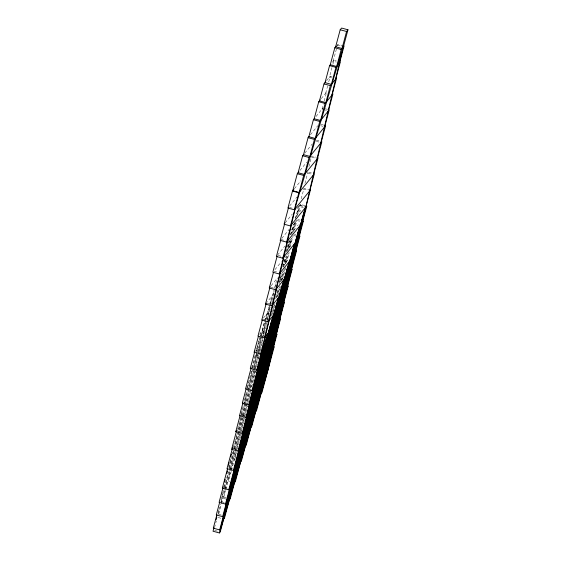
<?xml version="1.0" encoding="UTF-8"?>
<svg xmlns="http://www.w3.org/2000/svg" width="561" height="561" viewBox="0 0 561 561"><rect width="100%" height="100%" fill="white"/><g stroke="black" fill="none" stroke-linecap="round" stroke-linejoin="round"><path stroke-width="0.42" stroke-dasharray="2.81 2.1" d="M336.404 49.088L333.157 61.219L336.348 62.082M337.273 45.848L337.701 44.228L343.283 45.736M260.002 336.355L256.545 349.3L262.127 350.807M260.22 335.548L261.089 332.308L264.28 333.171M251.735 367.869L255.493 353.823M256.223 351.095L259.813 337.673M331.986 67.551L329.391 77.264L331.782 77.909M332.848 64.319L333.935 60.272L336.327 60.918M259.441 334.335L261.91 331.299L266.454 314.307L268.845 314.952M246.938 387.889L251.44 371.045M252.338 367.693L260.676 336.516M260.9 335.674L264.953 320.513M325.703 93.203L327.652 85.917M328.732 81.871L330.247 76.212L332.638 76.857M263.418 318.045L267.281 313.297L269.441 305.205M269.659 304.399L271.819 296.306M243.93 401.192L246.412 391.929M247.52 387.763L269.638 305.051M269.869 304.202L270.767 300.829L271.594 299.819M322.014 109.143L323.311 104.283M324.181 101.05L326.558 92.151L321.004 98.967M274.378 288.824L272.646 295.296L267.134 302.07M274.595 288.01L277.19 278.305M241.125 413.766L274.105 290.43M275.002 287.05L276.138 282.828M322.442 109.704L322.87 108.091M237.619 428.948L274.49 291.047M233.446 446.605L236.63 434.705M237.752 430.518L270.788 306.958M290.479 234.814L293.291 224.295L298.073 225.585M228.572 466.906L229.028 465.216M229.926 461.836L230.88 458.288M232.009 454.059L232.464 452.362M233.537 448.33L259.049 352.925M259.273 352.084L267.176 322.533M286.11 251.735L289.076 240.634M290.654 234.722L292.239 228.818L293.059 227.801L296.25 228.664M308.915 166.526L311.727 156.007L316.509 157.297M295.409 218.425L298.655 206.294L303.438 207.584M223.734 487.067L224.659 483.624M228.93 467.636L249.266 391.592M250.164 388.219L263.039 340.071M282.674 266.643L285.177 257.275M286.741 251.44L289.7 240.381M291.257 234.554L294.441 222.64M295.57 218.418L297.603 210.81L298.424 209.8L300.822 210.445M304.932 183.377L307.954 172.045M301.208 198.811L304.02 188.293L308.809 189.583M220.943 499.571L223.236 491.001M224.105 487.74L228.208 472.411M229.302 468.309L255.325 370.996M256.454 366.775L257.359 363.395M258.488 359.166L259.575 355.106M279.048 282.267L281.489 273.158M283.067 267.246L286.005 256.265M287.358 251.195L290.577 239.168M292.106 233.453L295.093 222.268M296.678 216.35L299.616 205.361L300.437 204.351L305.219 205.642M218.005 512.642L219.358 507.572M220.943 501.66L234.267 451.808M235.136 448.576L255.956 370.695M275.584 297.309L277.87 288.74M279.231 283.67L282.393 271.84M283.719 266.889L286.685 255.788M288.459 249.14L291.425 238.046M292.982 232.24L295.92 221.251M297.498 215.34L300.437 204.351M214.533 527.684L216.343 520.924M218.152 514.164L220.859 504.023M221.083 503.182L250.956 391.466M271.279 315.464L271.959 312.933M272.141 312.232L273.992 305.331M275.76 298.711L278.473 288.571M280.276 281.811L283.025 271.552M285.023 264.07L287.765 253.817M289.315 248.018L292.05 237.773M293.831 231.118L296.769 220.136M218.818 513.743L221.3 504.451M221.525 503.61L230.655 469.459M230.88 468.61L247.632 405.961M271.861 315.373L275.037 303.473M276.608 297.596L279.553 286.587M280.907 281.517L283.859 270.5M285.654 263.782L288.585 252.808M290.17 246.896L293.101 235.922M226.146 499.101L222.962 498.245L223.783 497.228L225.592 490.461M225.824 489.613L240.76 433.737M240.992 432.889L244.834 418.492M273.137 312.666L275.626 303.354M277.436 296.58L280.184 286.285M281.734 280.493L284.939 268.523M286.489 262.716L289.21 252.555M231.237 471.429L228.972 479.886L228.152 480.903L229.744 481.331M231.462 470.581L236.44 451.97M237.191 449.172L241.258 433.955M277.877 296.993L278.333 295.303M278.522 294.581L281.04 285.156M282.597 279.35L285.759 267.506M235.297 458.302L236.882 452.383M234.246 460.16L235.073 459.15M332.196 62.404L333.935 60.272M326.593 80.7L330.247 76.212M316.032 116.492L322.344 108.736M310.436 134.78L317.799 125.727M304.791 153.125L312.281 143.911M299.981 170.439L306.671 162.22M294.371 188.741L300.78 180.866M289.588 206.027L296.874 197.079M285.177 222.857L292.33 214.071M296.727 208.657L299.483 205.284L304.265 206.567M281.797 238.418L288.992 229.575M277.464 255.15L284.757 246.188M274.918 269.687L281.461 261.643M271.124 285.752L277.464 277.961M337.042 45.041L341.831 46.332M325.261 108.736L327.659 109.381M323.613 109.57L326.804 110.433M320.864 124.36L324.048 125.215M320.724 125.727L323.115 126.372M316.292 140.18L319.482 141.042M316.32 141.344L319.511 142.206M311.748 157.171L316.537 158.461M308.753 172.262L311.944 173.125M307.982 173.216L311.965 174.289M303.417 189.036L308.199 190.326M299.616 205.361L305.99 207.086M289.413 207.43L292.604 208.292M297.603 210.81L300.794 211.672M297.793 219.505L300.184 220.15M296.972 220.515L300.156 221.378M294.111 223.285L299.693 224.786M292.239 228.818L295.43 229.673M294.35 234.442L295.949 234.877M293.529 235.459L295.92 236.104M288.747 241.286L293.529 242.576M280.935 239.477L284.918 240.55M287.919 242.296L292.709 243.586M287.695 245.809L290.086 246.454M287.667 247.036L289.259 247.464M278.179 255.465L282.162 256.545M284.974 259.722L288.165 260.577M284.147 260.732L287.337 261.587M283.123 264.028L284.722 264.455M273.824 271.026L277.814 272.106M279.609 277.723L283.593 278.796M279.581 278.95L281.973 279.595M270.816 287.323L274.006 288.186M270.767 300.829L272.365 301.257M266.3 303.087L271.089 304.378M267.281 313.297L269.673 313.943M267.821 318.248L266.223 317.821L265.402 318.83L267.793 319.475M262.499 319.167L267.288 320.457M261.91 331.299L264.301 331.944M260.297 335.674L264.049 336.684M255.718 350.316L260.507 351.607M256.286 354.04L257.885 354.468M255.465 355.05L259.455 356.13M252.773 367.736L255.963 368.598M247.205 388.023L251.188 389.096M243.937 402.3L247.128 403.163M241.125 414.881L244.315 415.743M237.408 430.855L241.398 431.935M233.236 448.534L236.426 449.396M229.407 468.126L232.591 468.989M224.779 487.502L227.17 488.147M223.783 497.228L226.174 497.873M221.511 501.779L225.501 502.859M218.699 514.36L222.689 515.433M218.11 517.501L221.3 518.364M214.653 530.433L218.643 531.505"/><path stroke-width="0.84" d="M313.564 174.716L318.108 157.725L303.69 175.439L299.146 192.43L292.765 190.712L297.309 173.721L298.915 171.75M288.62 207.219L284.076 224.211L290.458 225.929L305.857 207.002L310.401 190.011L294.308 209.786L287.926 208.068L292.47 191.077L298.852 192.795L314.335 173.77L309.791 190.761M303.718 154.443L302.645 155.755L298.101 172.746L304.483 174.464L309.027 157.473L321.874 141.688L317.33 158.679M284.736 223.397L280.191 240.389L286.573 242.107L300.493 225.003L305.037 208.012M309.132 136.379L308.066 137.69L303.522 154.682L309.903 156.4L314.44 139.409L325.646 125.643L321.102 142.634M280.717 240.283L276.391 256.468L282.772 258.186L295.128 243.004L299.665 226.013M314.448 118.434L313.396 119.731L308.859 136.716L315.233 138.441L319.777 121.449L329.251 109.809L324.707 126.8M277.162 256.061L272.835 272.246L279.217 273.964L289.757 261.005L294.301 244.021M320.296 99.844L318.732 101.765L314.188 118.757L320.569 120.475L325.114 103.483L332.939 93.869L328.395 110.861M288.936 262.022L284.392 279.013L275.661 289.742L269.28 288.017L273.389 272.646M325.548 81.976L323.985 83.905L319.44 100.896L325.822 102.614L330.366 85.623L336.628 77.93L332.084 94.921M269.806 287.919L265.479 304.097L271.861 305.822L279.027 297.014L283.564 280.023M330.66 64.298L329.566 65.637L325.022 82.628L331.404 84.346L335.948 67.355L340.31 61.991L335.773 78.982M266.3 303.087L261.763 320.079L268.137 321.797L273.656 315.016L278.2 298.024M336.263 46.002L334.819 47.776L330.275 64.767L336.656 66.486L341.2 49.494L344.082 45.953L339.538 62.944M262.282 319.973L257.955 336.158L264.336 337.876L268.291 333.017L272.835 316.032M340.19 29.768L335.646 46.759L342.021 48.484L346.565 31.493L347.967 29.768L341.586 28.05L340.19 29.768L346.565 31.493M267.464 334.033L262.927 351.025L260.535 353.956L254.154 352.238L258.481 336.053M254.596 352.238L250.269 368.416L256.65 370.141L257.555 369.026L262.099 352.035M251.125 368.1L245.585 388.822L251.959 390.54L252.787 389.523M246.132 388.836L242.317 403.1L248.698 404.818L249.519 403.808M294.308 209.786L298.852 192.795M242.885 403.043L239.505 415.68L245.886 417.398L246.707 416.388M290.458 225.929L295.002 208.937M242.99 432.363L242.17 433.373L235.788 431.654L240.073 415.617M286.573 242.107L291.117 225.115M236.356 431.584L231.616 449.333L237.99 451.051L238.818 450.041M282.772 258.186L287.309 241.195M232.64 447.559L226.988 468.708L233.362 470.427L234.189 469.417M279.217 273.964L283.761 256.973M229.561 488.792L228.734 489.802L222.359 488.084L227.563 468.617M228.488 465.16L229.169 462.622M230.732 456.759L231.413 454.221M275.661 289.742L280.205 272.751M222.927 488.014L219.092 502.361L225.473 504.087L226.293 503.07M224.54 481.99L225.22 479.452M226.805 473.526L227.486 470.988M271.861 305.822L276.405 288.831M219.674 502.27L216.28 514.942L222.661 516.66L223.488 515.65M268.137 321.797L272.681 304.805M216.911 514.661L213.292 528.182L219.674 529.907L220.501 528.89M264.336 337.876L268.88 320.885M213.937 527.852L213.033 531.232L219.414 532.95L220.235 531.94L303.375 221.013L302.554 222.023M216.153 519.563L216.834 517.032M260.535 353.956L265.08 336.965M256.65 370.141L261.195 353.15M343.423 46.759L347.967 29.768M251.959 390.54L261.047 356.558L261.868 355.548M248.698 404.818L266.412 338.556L267.239 337.54M245.886 417.398L271.783 320.548L272.604 319.539M242.17 433.373L277.148 302.547L277.976 301.538M237.99 451.051L282.513 284.546L283.34 283.529M233.362 470.427L287.884 266.545L288.705 265.528M228.734 489.802L293.249 248.537L294.076 247.527M225.473 504.087L298.613 230.536L299.441 229.526M222.661 516.66L303.985 212.535L304.805 211.518M219.674 529.907L305.99 207.086L306.818 206.069L219.414 532.95M258.537 365.961L305.598 208.11M299.111 236.959L299.932 235.95L224.519 517.992L223.692 519.002M295.668 251.903L296.496 250.886L230.164 498.953L229.337 499.963M291.32 270.241L292.141 269.224L235.354 481.611L234.526 482.621M287.421 286.881L288.249 285.865L241.454 460.869L240.627 461.878M283.529 303.515L284.35 302.505L246.188 445.224L245.367 446.24M279.63 320.156L280.451 319.146L251.833 426.185L251.005 427.194M276.187 335.092L277.015 334.083L256.566 410.54L255.746 411.55M273.375 347.673L274.203 346.663L261.938 392.539L261.11 393.549M235.788 431.654L236.609 430.645M222.359 488.084L223.18 487.074M292.765 190.712L293.838 189.401M269.28 288.017L270.374 286.678M254.154 352.238L255.108 351.067M334.819 47.776L341.2 49.494M329.566 65.637L335.948 67.355M323.985 83.905L330.366 85.623M318.732 101.765L325.114 103.483M313.396 119.731L319.777 121.449M308.066 137.69L314.44 139.409M302.645 155.755L309.027 157.473M297.309 173.721L303.69 175.439M296.411 203.264L220.669 528.658L267.723 370.807L343.465 45.413L296.411 203.264"/></g></svg>
